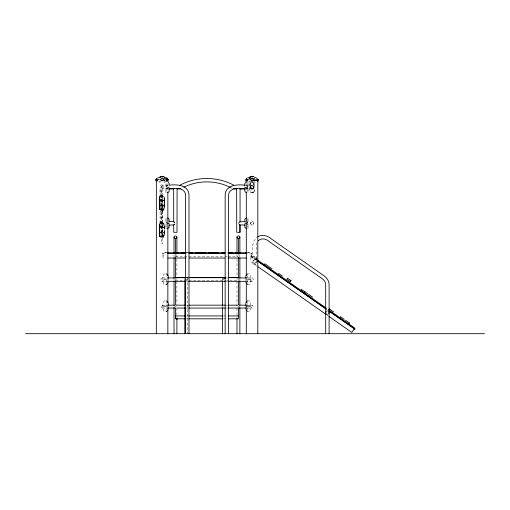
<?xml version="1.0" encoding="UTF-8"?>
<svg xmlns="http://www.w3.org/2000/svg" width="510" height="510" viewBox="0 0 510 510"><rect width="100%" height="100%" fill="white"/><g stroke="black" fill="none" stroke-linecap="round" stroke-linejoin="round"><path stroke-width="0.38" stroke-dasharray="2.55 1.91" d="M159.152 229.71L159.216 235.684L160.114 236.857L161.3 237.144L159.496 236.277L159.713 236.551M159.152 235.18L159.216 223.896L160.114 222.723L161.083 222.462L161.083 225.146M159.152 202.725C159.751 204.969 157.737 209.125 160.797 210.094L159.496 209.285L159.713 209.565M160.331 205.664L159.165 204.822L159.152 197.415L159.713 196.044L161.083 195.477L161.083 198.16M159.407 227.25L159.216 228.671L159.152 227.868M159.369 228.423L159.624 224.929L160.331 223.539A7.357 3.94 -26.8 0 1 160.797 223.214A5.259 3.022 -9.1 0 1 161.3 223.068L161.3 222.5L160.331 222.762L159.362 224.438L159.362 235.218L160.331 236.889L159.713 236.315L159.93 236.589M159.362 229.749L159.362 224.438M159.369 201.437L159.624 197.944L160.306 196.579A7.357 3.94 -26.8 0 1 160.797 196.222A5.259 3.022 -9.1 0 1 161.3 196.076L161.3 195.515L160.331 195.77L159.362 197.447L159.362 208.227L160.331 209.903L159.713 209.323L159.93 209.604M159.362 202.757L159.362 197.485M159.522 226.886C159.796 229.755 158.54 227.6 160.331 227.001M161.249 226.772L160.083 226.772L160.083 189.414L161.249 189.401L161.294 229.678M160.586 200.124L161.294 199.888M160.586 227.109L161.294 226.873M161.083 222.462L161.083 237.112L160.58 237.035L161.083 237.112L161.083 233.147M161.083 232.719L161.083 229.64M161.083 226.134L161.083 228.658M161.083 195.477L161.083 210.12L161.083 206.161M161.083 205.728L161.083 202.655M161.083 199.142L161.083 201.667M161.294 233.185L161.294 230.667M161.249 186.246L160.981 188.088A1.708 1.708 0 0 1 160.523 185.506A1.708 1.708 0 0 1 163.143 185.506A1.708 1.708 0 0 1 162.69 188.088L162.422 186.246L161.249 186.246L161.249 243.825L162.422 243.825L162.422 186.246M162.422 209.132L162.422 210.349L162.422 209.788M162.422 233.376L162.422 237.335L162.754 236.697M162.422 232.942L162.422 229.863M162.422 226.357L162.422 228.882M162.422 223.252C164.953 221.091 164.398 228.346 164.354 229.455M162.422 206.384L162.422 222.232L160.083 222.232M162.919 223.399L162.919 223.405A7.357 3.94 26.8 0 1 163.385 223.731L164.092 225.12L164.354 228.442M162.926 227.339L162.295 227.103M162.926 200.347L162.295 200.118M164.201 200.035L164.092 197.995L163.385 196.739A7.357 3.94 26.8 0 0 162.919 196.414L162.919 196.414A5.259 3.022 9.1 0 0 162.422 196.267L162.422 195.706L162.422 205.957L162.926 205.932M163.385 237.073L162.798 237.297C166.47 234.721 163.302 228.531 164.354 224.623M164.233 228.168L164.08 227.116L164.233 228.652L164.201 227.077M162.295 210.375L162.919 210.273L162.295 210.388L162.295 195.738L163.385 195.961L164.29 197.141L164.29 205.3L164.354 202.948M163.391 200.309L162.798 200.143L163.946 200.5L164.233 201.66L164.201 200.092L164.354 201.354M164.354 231.808L164.354 235.41M164.354 229.94L164.29 232.286L164.354 231.604M164.354 204.816L164.29 208.928L163.264 210.133L164.003 209.514L163.665 209.827M166.018 226.191L166.005 228.627L166.005 217.999L165.992 220.428M166.018 190.3L166.005 192.729L165.999 183.026L166.018 184.537M247.956 184.537L247.968 182.102L247.968 192.729L247.956 190.3M247.981 226.191L247.968 228.627L247.968 217.999L247.956 220.428M159.216 201.233C159.05 202.26 158.967 199.353 160.586 199.882M159.145 201.399L159.407 197.905L160.114 196.516A7.357 3.94 -26.9 0 1 160.58 196.191A5.259 3.022 -9.2 0 1 161.083 196.044M159.145 228.391L159.407 224.897L160.114 223.501A7.357 3.94 -26.9 0 1 160.58 223.176A5.259 3.022 -9.2 0 1 161.083 223.029M159.369 200.915L159.432 201.718L159.432 201.272M161.3 195.942L161.3 195.515M161.3 222.927L161.3 222.5M164.354 201.31L164.29 201.909L164.29 201.533M160.803 209.521L160.797 209.457A7.567 4.462 28.1 0 1 160.331 209.1C159.426 208.112 158.808 202.464 159.93 205.536M160.803 236.506L160.797 236.442A7.567 4.462 28.1 0 1 160.331 236.092C159.292 234.893 158.948 229.678 159.93 232.528M159.369 228.104L159.483 227.485M164.354 228.295L164.29 228.894L164.163 228.486M253.763 182.822L253.719 187.808L252.718 188.91L251.347 188.917L250.353 187.89L251.965 189.038L253.566 187.954L253.617 185.838L253.61 187.858L252.985 188.713L253.61 187.858L253.712 182.88M159.152 228.212L159.298 226.848M253.725 180.725L253.731 180.202M162.798 209.744L162.798 209.686A7.567 4.462 -28.2 0 0 163.264 209.329L163.417 209.259M162.798 236.736L162.798 236.672A7.567 4.462 -28.2 0 0 163.264 236.315L164.201 234.096M162.531 236.767L162.919 236.634A7.567 4.462 -28.1 0 0 163.385 236.283L164.048 235.04M164.233 201.182L163.971 198.167L163.264 196.777A7.357 3.94 26.8 0 0 162.798 196.452A5.259 3.022 9.1 0 0 162.295 196.305M164.08 227.058L163.933 224.993L163.289 223.794A7.357 3.94 26.8 0 0 162.798 223.437A5.259 3.022 9.1 0 0 162.295 223.291M164.201 234.039L164.354 231.387L164.354 231.852M168.555 189.038L166.368 189.038L166.056 186.96L166.368 185.621L168.606 185.621M159.145 204.172L159.388 207.615L160.114 209.068A7.567 4.456 28.2 0 0 160.58 209.419L161.134 209.565M159.145 231.157L159.388 234.606L160.114 236.053A7.567 4.456 28.2 0 0 160.58 236.41L161.134 236.551M166.056 222.947C166.375 218.631 166.298 227.957 166.05 223.673M247.611 188.069L247.407 188.987L245.909 188.993M166.05 186.96L166.368 185.621M247.548 275.661L247.49 277.733M247.49 303.284L247.713 302.067M166.56 309.672L166.617 309.047M164.233 204.433L163.691 208.756M164.354 204.867L164.29 204.421L164.112 207.844L163.455 209.087M164.233 231.425L163.946 232.617M247.65 188.165L247.414 185.678L245.884 185.672M164.022 200.596L164.08 200.124M164.233 201.437L164.163 201.947L164.163 200.787M163.665 205.766L164.233 204.95M164.233 228.429L164.163 228.933L164.163 227.772M163.971 234.944L164.233 231.935M160.121 200.079C161.95 199.888 158.757 199.92 159.362 201.265M249.753 183.906L249.996 191.518M254.114 191.518L254.439 184.537L253.891 183.026M254.369 190.931L254.535 190.3M253.47 188.337L253.502 186.36L251.71 185.678L252.469 185.678M160.331 232.649C158.967 232.738 158.929 230.316 159.356 232.235M159.216 231.183L159.145 231.578M159.649 200.277L159.388 200.812M252.833 188.789C251.691 189.701 255.325 186.883 252.966 185.946L251.965 185.621L250.977 185.946M166.381 188.993L166.05 187.693M159.171 200.774L159.298 199.863M250.346 182.739L250.595 188.184L251.271 188.834L252.418 188.987M253.566 187.954L253.687 187.329M250.71 188.356L250.684 186.36L250.595 188.184L250.365 187.329L251.22 185.85L250.85 186.195L252.074 185.621L253.553 186.475M166.387 283.273L166.56 282.687M253.559 188.165L253.776 187.476M250.365 187.329L250.608 186.641M159.515 200.526L159.522 199.901M163.971 209.431L164.233 197.676L163.971 196.707L162.798 195.808M254.452 190.931L253.234 192.404L252.016 192.729M256.932 242.779L256.23 245.756L256.23 264.76L252.813 264.76C254.184 255.72 248.759 242.868 257.933 236.748M164.226 228.646L164.29 228.894M253.719 187.808L252.877 188.834L252.08 189.038L251.271 188.834L250.435 187.808M257.155 259.769L251.302 255.669L250.251 255.918L256.747 260.47M253.056 256.912L253.725 255.956L256.849 258.143M254.209 257.728L254.923 256.798M255.076 258.334L255.752 257.378M256.594 257.964L255.924 258.927L257.518 259.565M256.447 259.29L257.123 258.334M253.043 188.649L253.438 188.107M250.958 185.946L250.314 187.693M253.024 260.788L253.629 260.151M254.56 263.319L256.02 262.433M249.945 177.231L249.173 178.258A6.095 3.054 -90 0 1 249.906 178.564M163.735 208.845L163.289 209.298M250.219 183.026C248.976 185.665 248.383 190.326 250.882 192.404M163.264 237.118L164.233 235.441L164.233 224.661L163.665 223.297L162.295 222.73L162.295 237.373L162.919 237.271M163.665 236.812L164.003 236.5M247.369 188.98L247.72 187.329L247.382 185.678M252.883 188.834L253.266 188.515L252.718 188.91M157.647 181.815L157.966 181.566M247.924 181.566L247.229 181.968M163.869 232.675L162.798 232.955M163.385 210.088L162.798 210.311L163.786 209.795M163.264 237.112L163.786 236.774M252.609 188.917L253.19 188.534M163.869 205.689L163.264 205.887M163.748 232.713L163.264 232.879M253.311 192.404L251.392 192.646M164.979 252.73L166.598 252.367M162.919 209.648L162.467 209.788M162.919 236.64L162.295 236.812M162.295 209.827L162.754 209.706M160.121 226.963L160.797 227.148L160.121 227.065M163.264 200.341L163.946 200.5M163.264 227.333L163.583 227.262L162.926 227.097M251.181 178.647L252.858 178.64L252.029 178.5M163.391 205.849L162.295 205.989M251.392 182.185L252.093 182.102M162.295 237.36L162.919 237.258M162.531 209.776L162.919 209.648A7.567 4.462 -28.1 0 0 163.385 209.291M163.391 227.294C161.715 227.103 165.189 227.116 164.354 228.614M255.599 180.476L253.68 180.527M255.561 180.476L253.903 180.527M162.295 232.981L162.926 232.917M164.583 180.521L163.952 180.527L165.074 180.502M161.134 178.277L164.775 178.277M248.714 178.277L254.605 178.277M163.646 180.425L165.208 180.425M253.604 180.425L255.944 180.425M163.576 180.476L165.074 180.476M253.534 180.476L255.752 180.476M168.192 185.257L162.097 185.257L162.097 188.674L168.396 188.674M245.839 185.257L252.055 185.257L252.055 188.674L245.839 188.674M249.581 187.419L254.535 187.419M160.083 193.902L162.422 193.902M162.422 211.44L160.083 211.44L160.083 213.021M162.422 217.101L160.083 217.101L160.083 214.793M160.083 221.614L161.249 221.614M166.598 252.73C163.021 251.659 158.916 254.26 165.788 253.54M186.481 252.73L188.056 252.73M247.56 252.73C252.52 251.8 254.528 254.458 247.471 253.54M186.481 252.883L188.056 252.883M175.459 256.326L224.26 256.326M225.05 256.326L227.409 256.326M228.199 256.326L238.431 256.326M186.481 277.465L188.056 277.465M162.225 277.924L166.547 277.924M186.513 277.924L188.094 277.924M226.064 277.924L227.645 277.924M247.611 277.924L251.934 277.924A1.708 1.211 -90 0 1 253.26 279.448A1.708 1.211 -90 0 1 252.182 281.329L248.568 281.329M185.538 279.276L187.693 279.276M222.596 279.276L224.037 279.276M175.459 280.347L225.834 280.347M226.625 280.347L228.984 280.347M229.774 280.347L238.431 280.347M161.97 281.329L165.584 281.329M186.494 281.329L188.082 281.329M226.077 281.329L227.658 281.329M161.97 305.165L165.737 305.165M186.475 305.165L188.062 305.165M226.089 305.165L227.677 305.165M247.662 305.165L252.182 305.165M167.72 306.166L168.185 306.166L168.185 307.587M247.49 306.166L245.903 306.166L245.903 307.587M162.225 308.059L166.738 308.059M186.494 308.059L188.082 308.059M226.077 308.059L227.658 308.059M247.414 308.059L251.927 308.059M186.481 315.932L188.056 315.932M223.476 315.932L225.834 315.932M186.481 318.814L188.056 318.814M223.476 318.814L225.834 318.814M251.991 178.258L252.539 178.277A6.095 6.095 0 0 1 253.954 178.564M162.033 178.258L162.582 178.277A6.095 6.095 0 0 1 163.99 178.564M160.586 205.702L161.294 205.766L161.294 203.681M160.586 232.687L161.294 232.751M327.318 310.934L327.758 310.972A1.708 1.708 0 0 0 326.878 311.011M327.484 314.345L327.044 314.313A1.708 1.708 0 0 0 327.924 314.268M254.484 259.902L254.93 259.947M161.071 209.553L160.58 209.419M252.016 182.102L252.724 182.185M247.56 252.367L249.173 252.73M160.121 205.626L160.797 205.74M160.121 232.611L160.797 232.726M159.93 200.047L160.331 200.118M159.93 227.033L160.331 227.103M162.926 200.111L163.583 200.271M251.22 188.808L252.074 189.038L250.914 188.515L251.462 188.91M160.746 209.482L161.3 209.597L161.3 210.158L160.58 210.056L161.3 210.145L161.294 207.187M161.071 236.538L160.58 236.474M160.746 236.468L161.3 236.589L161.3 237.144L161.294 234.179M251.111 188.789L251.73 188.993M252.648 182.185L253.311 182.433A2.429 2.429 0 0 0 251.475 182.185M250.805 192.404L251.468 192.646M231.196 187.82L232.248 188.266M163.665 227.358L164.112 227.709M250.773 188.534L251.347 188.917M250.302 255.841L256.798 260.393M256.696 265.831L250.837 261.726L250.837 256.332M327.018 315.072L328.319 315.983M252.711 185.742L253.33 186.195M159.407 205.307L159.216 204.198L159.152 208.195M253.98 183.026L254.535 184.537M252.985 185.946L253.61 186.8M250.48 188.088L250.888 188.649M163.971 200.526L164.354 201.628M159.279 228.423L159.216 228.671M159.496 201.469L159.432 201.718M159.279 201.437L159.216 201.679M159.496 228.461L159.432 228.703M159.369 204.21L159.579 205.288M159.369 231.196L159.579 232.273M250.391 187.954L250.365 185.838L250.359 187.858L250.977 188.713L250.282 187.374L250.295 182.86M253.801 187.329L253.502 186.36M250.627 188.158L250.404 187.482M166.387 302.067L166.617 303.284M247.548 282.687L247.713 283.273M164.322 200.94L164.29 201.463M164.335 227.989L164.29 228.448M164.233 204.899L164.163 204.459L164.214 205.077M164.233 231.891L164.163 231.444L164.214 232.063M247.65 222.475L247.375 224.967L247.72 223.31L247.375 221.652L247.611 222.564M247.548 309.672L247.49 307.606M166.56 275.661L166.617 276.292M252.08 177.231L252.118 178.258L251.57 178.277A6.095 6.095 0 0 0 250.161 178.564M162.123 177.231L162.161 178.258L161.613 178.277A6.095 6.095 0 0 0 161.141 178.334M164.354 197.638L164.354 202.464M162.422 222.691L162.422 225.375M159.152 197.415L159.152 202.24M159.152 224.4L159.152 229.226M164.354 208.418L164.354 204.395M159.362 201.214L159.432 200.558M159.362 208.227L159.362 203.248M159.362 235.218L159.362 230.239M162.422 200.079L162.422 201.896M159.216 200.519L159.152 201.131M251.334 253.54L251.334 258.034L251.067 253.54M250.907 277.733L250.41 274.578A2.429 1.708 -90 0 0 248.752 273.947M250.907 279.894L250.41 283.777A2.429 1.708 -90 0 1 248.752 284.408M250.907 305.445L250.41 301.563A2.429 1.708 -90 0 0 248.752 300.932M250.907 307.606L250.41 310.762A2.429 1.708 -90 0 1 248.752 311.393M247.49 279.894L247.49 282.055M246.298 183.562L246.298 185.946M246.298 186.737L246.298 191.505M246.298 278.881L246.298 280.468M246.298 305.892L246.298 307.479M245.903 279.174L245.903 280.602M239.872 254.63L239.872 257.014M239.872 279.244L239.872 280.838M239.872 306.013L239.872 307.562M238.431 252.73L238.431 256.963M238.431 279.04L238.431 280.793M238.431 305.694L238.431 307.256M236.991 254.63L236.991 317.622M222.596 278.976L222.596 280.857M222.596 305.936L222.596 307.67M187.693 278.186L187.693 333.693M184.818 278.53L184.818 280.857M184.818 305.936L184.818 307.67M176.9 254.63L176.9 317.622M175.459 254.165L175.459 256.963M175.459 279.04L175.459 280.793M175.459 305.694L175.459 307.256M174.018 254.63L174.018 257.014M174.018 279.244L174.018 280.838M174.018 306.013L174.018 307.562M168.185 279.174L168.185 280.602M167.854 183.562L167.854 185.946M167.854 186.737L167.854 191.505M167.854 278.881L167.854 280.468M167.854 305.892L167.854 307.479M166.617 279.894L166.617 282.055M164.201 205.307L164.201 206.085M164.201 232.292L164.201 233.076M164.08 205.339L164.08 206.123M164.08 232.33L164.08 233.108M163.085 253.54L163.085 258.034L162.817 253.54M160.083 189.401L160.083 192.595M160.083 195.585L160.083 197.274M160.083 200.857L160.083 209.859M160.083 220.651L160.083 226.772M159.515 205.116L159.515 205.893M159.515 232.101L159.515 232.885M159.298 205.077L159.298 205.862M159.298 232.063L159.298 232.847M253.821 192.021A2.429 2.429 0 0 1 250.384 192.021M164.889 300.849A2.429 1.728 -90 0 0 163.672 301.563C162.62 304.368 162.62 307.963 163.672 310.762A2.429 1.728 -90 0 0 164.889 311.476M164.889 273.864A2.429 1.728 -90 0 0 163.672 274.578C162.62 277.376 162.62 280.972 163.672 283.777A2.429 1.728 -90 0 0 164.889 284.491M254.209 178.564A6.095 3.054 -90 0 1 254.439 178.43M254.031 178.564A6.095 3.041 -90 0 1 254.26 178.43M249.377 178.277A6.095 3.041 -90 0 1 250.085 178.564M255.236 180.476A1.116 0.561 -90 0 1 255.159 181.031M254.19 181.031A1.116 0.561 -90 0 1 254.114 180.476M254.063 177.875A7.618 3.812 -90 0 1 254.311 178.207M164.245 178.564A6.095 3.054 -90 0 1 164.481 178.43M164.067 178.564A6.095 3.041 -90 0 1 164.539 178.334M164.233 181.031A1.116 0.561 -90 0 1 164.156 180.476M164.105 177.875A7.618 3.812 -90 0 1 164.59 178.583M251.424 305.464A1.46 1.033 -90 0 1 252.922 305.822A1.46 1.033 -90 0 1 252.539 307.9A1.46 1.033 -90 0 1 251.111 307.179M163.302 279.805A1.708 1.211 -90 0 1 161.568 281.163A1.708 1.211 -90 0 1 161.256 278.396A1.708 1.211 -90 0 1 163.2 278.932M252.182 281.329A1.708 1.211 -90 0 1 250.856 279.805M255.408 263.071A1.708 1.708 0 0 1 252.82 261.796A1.708 1.708 0 0 1 255.07 259.992A1.708 1.708 0 0 1 255.759 262.79M250.404 223.157C252.934 229.506 255.695 218.05 250.353 222.749C252.883 230.788 256.045 217.024 250.404 223.157M252.883 181.611L251.181 181.617L252.883 181.611M188.056 277.65L186.481 277.65L188.056 277.669M250.059 177.875A7.618 3.799 90 0 0 249.575 178.583A7.618 3.812 -90 0 1 250.053 177.875M162.907 307.511A1.46 1.033 -90 0 0 162.237 305.171A1.46 1.033 -90 0 0 161.141 307.16A1.46 1.033 -90 0 0 162.907 307.511"/><path stroke-width="0.76" d="M325.692 333.693L325.692 312.726M329.109 312.553L329.109 284.593C329.179 279.907 325.603 276.516 321.867 274.297L271.728 239.184C268.062 235.811 262.478 234.052 257.933 236.748M176.587 188.534L177.091 189.038L177.008 232.305L173.751 232.305L173.668 225.018L174.745 223.941M237.322 188.356L236.64 189.038L236.729 232.305L239.98 232.305L240.063 225.018L238.827 223.788M239.974 232.305L239.859 224.821M162.084 176.326L160.701 176.67L162.065 176.326L162.091 176.925L162.078 176.307L161.052 176.498L163.5 176.67L162.084 176.326L162.097 176.67L162.116 176.307L163.143 176.498L162.314 176.307M252.272 176.307L253.094 176.498L252.074 176.326L252.048 176.925L251.825 176.307L249.925 177.231M252.087 176.326L252.055 176.67L252.042 176.326L253.457 176.67L251.443 176.364L249.951 177.193M168.185 282.03L167.669 283.624L166.445 284.408M167.898 253.444L168.625 252.73M176.849 318.744L176.9 318.399L176.9 333.693M176.849 319.719L176.9 319.394M162.862 180.425L162.722 180.789L160.044 179.507L162.091 180.444L161.504 180.425L161.644 180.789L162.167 180.476L161.88 180.623M328.893 310.985L354.89 329.186L354.762 328.115L328.631 309.812L329.301 308.856L333.527 311.833M157.156 180.017L157.66 179.635L156.704 180.789M246.865 180.444L247.624 179.628L246.668 180.789M325.877 311.859L326.132 311.495A1.708 1.708 0 0 0 326.253 313.905M264.205 264.722L264.875 263.766L272.053 268.789M278.065 274.431L278.734 273.468L282.463 276.076M290.196 281.514L290.872 280.557M300.849 290.381L301.518 289.425L307.772 293.798M304.247 292.759L304.916 291.803M308.276 295.558L308.945 294.601L312.668 297.209M329.128 310.182L329.804 309.226M339.813 317.647L340.482 316.684L344.212 319.292M345.238 321.466L345.914 320.509L349.637 323.117M348.636 323.844L349.305 322.887M354.297 328.778L351.76 332.399L328.975 316.442M156.085 179.679L156.277 179.437A7.618 7.618 0 0 1 156.678 178.997M157.437 180.425L157.15 180.789L156.857 180.476L157.437 180.623M159.968 177.231L160.312 176.925M256.683 180.636L258.117 179.635M167.038 180.789L168.16 179.635M257.626 180.789L256.708 180.425M167.975 179.82L168.274 179.507L167.369 180.444L167.669 180.789L167.529 180.425A6.095 3.041 -90 0 0 166.999 179.437M257.933 179.82L258.232 179.507L257.346 180.47M174.171 188.534L173.668 189.038L173.668 221.601L174.745 222.685M238.827 222.832L240.063 221.601L240.063 189.038L239.375 188.356M174.171 224.521L173.668 225.018L169.288 225.018M173.789 188.917L169.288 189.038M239.859 221.805L245.202 221.64M156.379 178.698L156.844 178.258M246.336 178.698L247.299 177.862M258.245 240.816C261.534 237.418 266.8 238.986 269.777 241.995L319.891 277.083C322.671 278.842 325.82 281.131 325.692 284.816L325.692 312.643M162.174 180.444L163.723 179.628L162.288 180.636M252.131 180.444L253.68 179.628L251.602 180.789L251.462 180.425L252.826 180.425L252.679 180.789L250.002 179.507L252.048 180.444M166.611 181.369L165.75 181.828M166.445 311.393L167.994 310.029L168.185 307.587M251.838 180.623L252.246 180.636M183.817 187.234C198.301 179.979 216.151 180.145 230.552 187.527M179.877 185.245C196.471 176.275 217.26 176.275 233.854 185.245M250.659 176.67L251.455 176.364M180.954 188.49L177.576 189.038M159.707 182.019L160.523 181.828M249.664 182.019L250.48 181.828M251.022 176.498L251.838 176.307M165.999 284.491L166.725 284.351M165.999 311.476L166.725 311.342M248.077 273.864C245.801 273.953 245.641 276.79 245.903 278.46M248.077 300.849C245.801 300.938 245.641 303.775 245.903 305.452M246.394 182.102L244.876 183.281L244.819 186.029M167.58 192.729L169.097 191.556L169.154 188.113M246.394 217.999L244.876 219.172L244.819 221.92M167.58 228.627L169.097 227.447L169.154 224.7M158.349 179.412L159.158 179.373M248.306 179.412L249.116 179.373M164.615 179.412L165.476 179.373M254.579 179.412L255.433 179.373M240.063 189.038L245.202 189M240.063 225.018L245.202 224.987M168.95 185.257C176.613 184.065 188.821 184.939 188.993 195.19L188.993 333.693M245.061 185.257C237.418 184.053 225.324 185.009 225.159 195.19L225.159 333.693M167.567 187.419L169.097 187.419M244.87 187.419L246.381 187.419M169.186 188.674C174.777 188.037 185.512 187.412 185.576 195.413L185.576 333.693M245.061 188.674C239.458 188.056 228.646 187.368 228.576 195.413L228.576 333.693M169.288 221.601L173.668 221.601L174.171 222.105M167.567 223.31L169.097 223.31M244.87 223.31L246.381 223.31M167.401 252.73L186.08 252.73M188.84 252.73L225.05 252.73M228.104 252.73L246.751 252.73M175.459 252.883L178.608 252.883M180.967 252.883L185.691 252.883M188.84 252.883L192.78 252.883M195.139 252.883L206.161 252.883M208.52 252.883L218.752 252.883M221.901 252.883L225.05 252.883M228.199 252.883L232.923 252.883M235.282 252.883L238.431 252.883M167.898 253.54L186.105 253.54M189.267 253.54L224.884 253.54M228.053 253.54L246.26 253.54M167.898 258.034L186.105 258.034M189.267 258.034L224.884 258.034M228.053 258.034L246.26 258.034M167.267 277.924L174.643 277.924M239.509 277.924L246.891 277.924M222.596 278.186L225.477 278.186M164.277 279.174L166.171 279.174M247.567 279.174L250.907 279.174M166.305 281.329L185.704 281.329M188.872 281.329L225.286 281.329M228.448 281.329L247.847 281.329M166.489 305.165L174.783 305.165M176.581 305.165L185.685 305.165M188.853 305.165L225.299 305.165M228.467 305.165L237.577 305.165M239.375 305.165L247.662 305.165M164.277 306.166L166.502 306.166M247.567 306.166L250.907 306.166M166.738 308.059L175.019 308.059M176.76 308.059L185.704 308.059M188.872 308.059L225.28 308.059M228.448 308.059L246.661 308.059M175.459 315.932L184.907 315.932M188.84 315.932L222.691 315.932M228.199 315.932L238.431 315.932M184.907 318.814L175.459 318.814L175.459 308.021M188.84 318.814L222.691 318.814M228.199 318.814L238.431 318.814L238.431 308.021M25.5 333.693L484.5 333.693M175.459 317.915L175.835 317.928M254.056 181.962L254.892 182.019M164.099 181.962L164.928 182.019M236.155 189.038L233.331 188.623M246.394 192.729L244.876 191.556L244.819 188.113M167.58 217.999L168.695 218.465L169.154 219.835M246.394 228.627L244.876 227.447L244.819 224.7M245.552 252.73L246.26 253.444M168.185 278.46C168.459 276.783 168.268 273.953 165.999 273.864M168.185 305.452C168.459 303.769 168.268 300.945 165.999 300.849M248.077 284.491L246.419 283.624L245.903 282.03M248.077 311.476L246.311 310.437L245.903 307.587M156.895 180.483L157.66 180.636M246.432 181.968L245.284 180.476M256.186 179.514L257.327 180.444M291.197 280.787L287.474 278.179L286.805 279.142L290.528 281.749M257.658 260.1L326.132 308.065M258.098 261.305L326.343 309.092M328.944 310.909L354.941 329.116M257.996 261.343L326.317 309.181M258.003 266.743L326.368 314.619M168.364 182.319L169.097 183.281L169.154 184.639M166.853 177.862L167.815 178.698M163.888 176.925L164.182 177.193M245.871 179.514L246.783 180.444L245.877 179.507M258.066 179.679L257.881 179.437A7.618 7.618 0 0 0 257.467 178.997M169.154 220.212L169.154 221.92M329.109 312.643L329.109 333.693M257.811 181.177L257.811 333.693M246.298 192.302L246.298 275.706M246.298 282.852L246.298 302.71M246.298 309.863L246.298 333.693M239.872 237.163A1.441 1.249 0 0 1 237.711 238.246A1.441 1.249 0 0 1 237.711 236.085A1.441 1.249 0 0 1 239.872 237.163L239.872 253.043M239.872 257.811L239.872 278.454M239.872 281.628L239.872 305.235M239.872 307.562L239.872 333.693M238.431 238.827L238.431 253.017M238.431 257.524L238.431 278.25M238.431 281.405L238.431 304.974M236.991 237.163L236.991 253.043M236.991 318.399L236.991 333.693M222.596 281.354L222.596 305.299M222.596 307.524L222.596 333.693M184.818 281.354L184.818 305.299M184.818 307.524L184.818 333.693M176.9 237.163A1.441 1.249 0 0 1 174.739 238.246A1.441 1.249 0 0 1 174.739 236.085A1.441 1.249 0 0 1 176.9 237.163L176.9 253.043M175.459 238.827L175.459 253.017M175.459 257.524L175.459 278.25M175.459 281.405L175.459 304.974M174.018 237.163L174.018 253.043M174.018 257.811L174.018 278.454M174.018 281.628L174.018 305.235M174.018 307.562L174.018 333.693M167.854 192.302L167.854 275.706M167.854 282.852L167.854 302.71M167.854 309.863L167.854 333.693M156.34 181.974L156.34 333.693M257.148 179.737A6.095 3.041 90 0 1 257.486 180.425M247.395 180.425A6.095 6.095 0 0 1 247.72 180.068M249.16 181.439A1.116 0.561 -90 0 1 249.046 181.26M246.234 179.437A7.618 7.618 0 0 1 246.642 178.997M248.051 177.875A7.618 7.618 0 0 1 248.574 177.576M249.122 177.321A7.618 7.618 0 0 1 249.683 177.11M254.42 177.11A7.618 7.618 0 0 1 257.027 178.583M258.36 180.183A1.116 1.116 0 0 1 258.36 180.763M258.073 181.26A1.116 1.116 0 0 1 257.843 181.439M250.588 177.321A7.618 3.812 -90 0 1 250.869 177.11M166.426 180.068A6.095 6.095 0 0 1 166.751 180.425M166.145 178.564A6.095 3.041 -90 0 1 166.375 178.73M165.495 178.334A6.095 3.054 -90 0 1 165.96 178.564M159.203 181.439A1.116 0.561 -90 0 1 159.082 181.26M156.315 181.439A1.116 1.116 0 0 1 156.079 181.26M155.792 180.763A1.116 1.116 0 0 1 155.792 180.183M157.59 178.207A7.618 7.618 0 0 1 158.616 177.576M159.165 177.321A7.618 7.618 0 0 1 159.726 177.11M163.882 176.951A7.618 7.618 0 0 1 165.03 177.321M165.572 177.576A7.618 7.618 0 0 1 166.598 178.207M167.509 178.997A7.618 7.618 0 0 1 167.917 179.437M160.089 177.875A7.618 3.812 -90 0 1 160.35 177.576M160.624 177.321A7.618 3.812 -90 0 1 160.911 177.11M168.402 180.763A1.116 1.116 0 0 1 167.612 181.554M328.835 311.712A1.708 1.708 0 0 1 328.669 313.79M185.691 277.65L175.459 277.65L185.691 277.669M225.05 277.65L188.84 277.65L225.05 277.669M238.431 277.65L228.199 277.65L238.431 277.669M166.821 179.82L166.222 179.514L167.369 180.444L166.821 179.82M156.819 180.444L155.913 179.514L156.819 180.444"/></g></svg>
